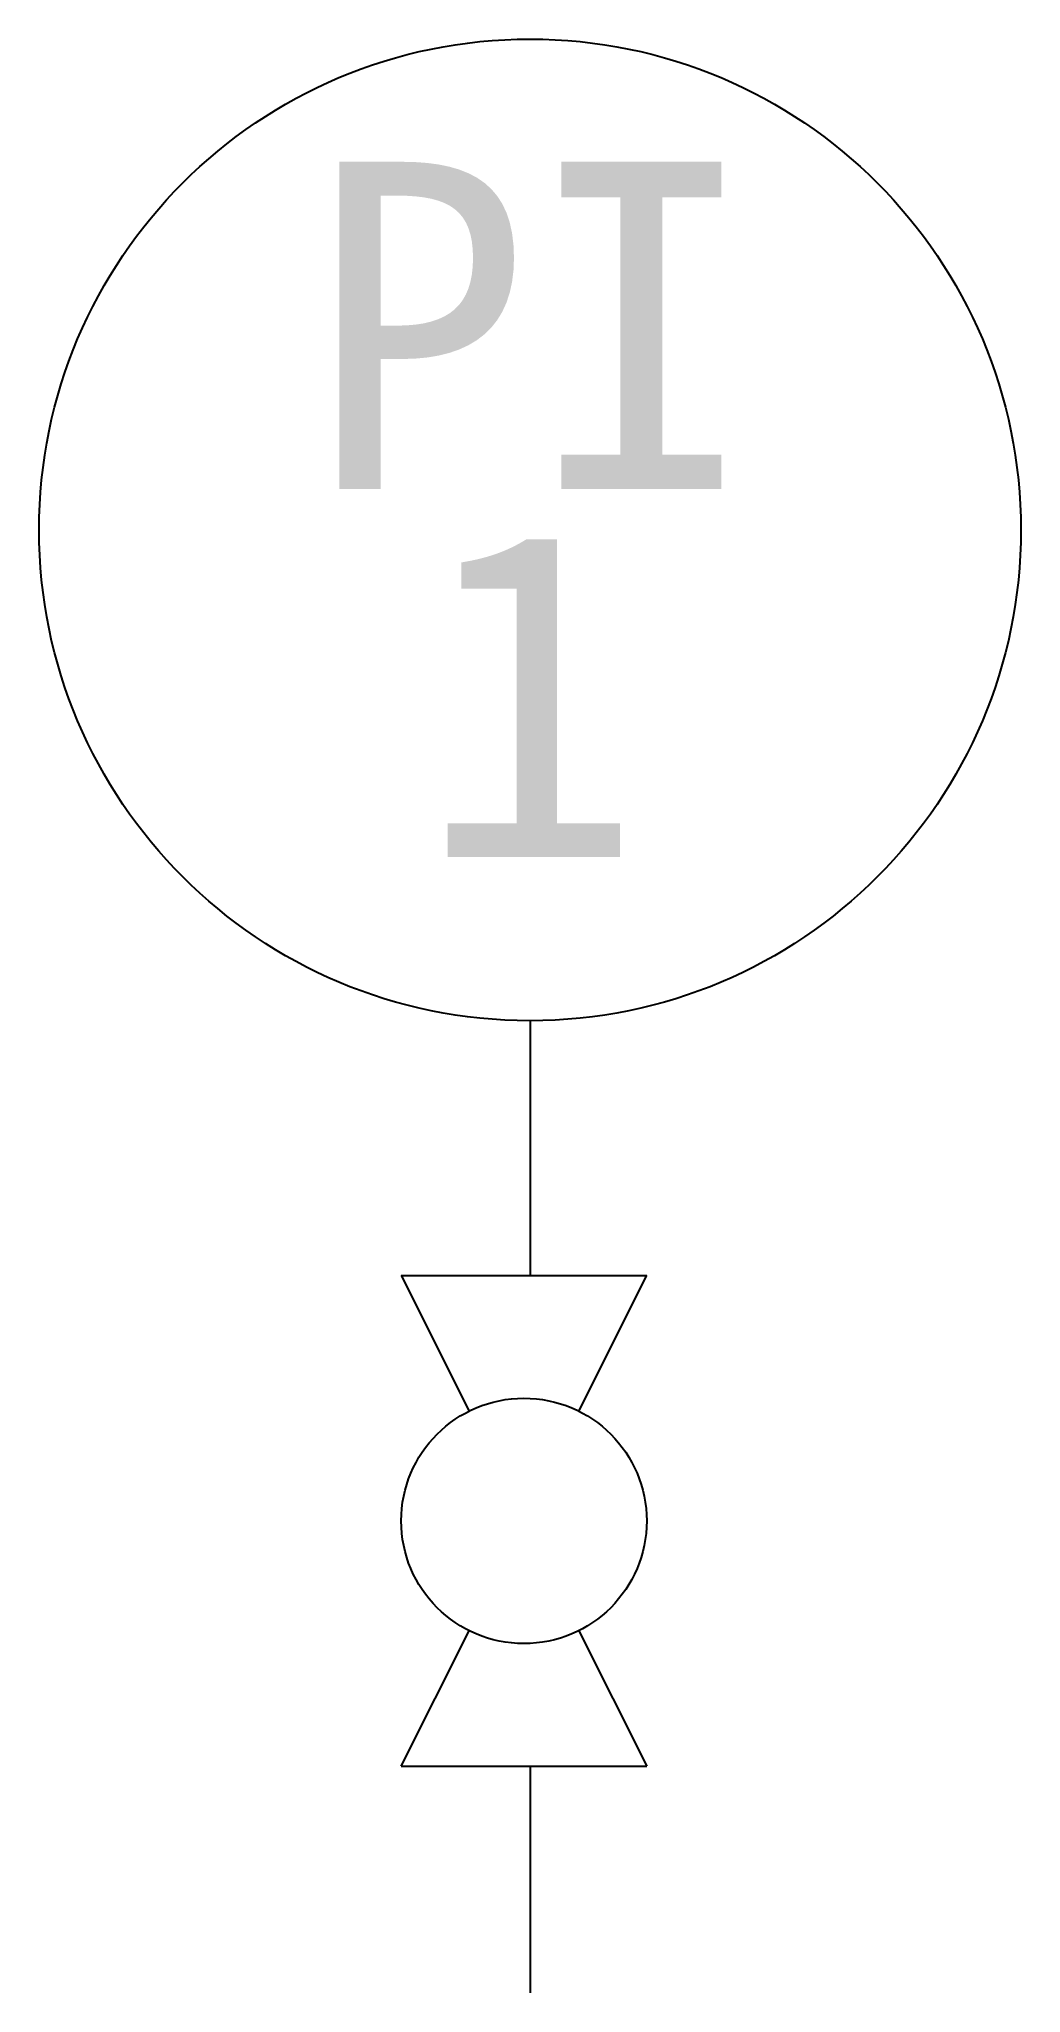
# Model space of a CAD drawing. Extents: x -3 to 3, y -5.9 to 6.
import ezdxf

# ---------------------------------------------------------------- set-up
doc = ezdxf.new("R2010")
doc.units = 0
doc.header["$MEASUREMENT"] = 0
doc.layers.add('1', color=7, linetype='CONTINUOUS')
doc.layers.add('TEXT', color=6, linetype='CONTINUOUS')
doc.styles.get("Standard").update_dxf_attribs({"font": 'simsun.ttf'})

msp = doc.modelspace()

# ---------------------------------------------------------------- linework, layer by layer
at = {"layer": '1'}
for p, q in [((0, 0), (0, -1.557)), ((-0.787, -1.557), (-0.372, -2.387)), ((-0.787, -1.557), (0.713, -1.557)), ((0.299, -2.387), (0.713, -1.557)), ((-0.787, -4.557), (-0.372, -3.728)), ((0.299, -3.728), (0.713, -4.557)), ((-0.787, -4.557), (0.713, -4.557)), ((0, -4.557), (0, -5.942))]:
    msp.add_line(p, q, dxfattribs=at)
for centre, radius in [((0, 3), 3), ((-0.037, -3.057), 0.75)]:
    msp.add_circle(centre, radius, dxfattribs=at)

# ---------------------------------------------------------------- texts
at = {"layer": 'TEXT', "char_height": 2, "width": 6}
for s, insert, attachment_point in [('PI', (0, 3.25), 8), ('1', (0, 3), 2)]:
    msp.add_mtext(s, dxfattribs=dict(at, insert=insert, attachment_point=attachment_point))

doc.saveas('drawing.dxf')
